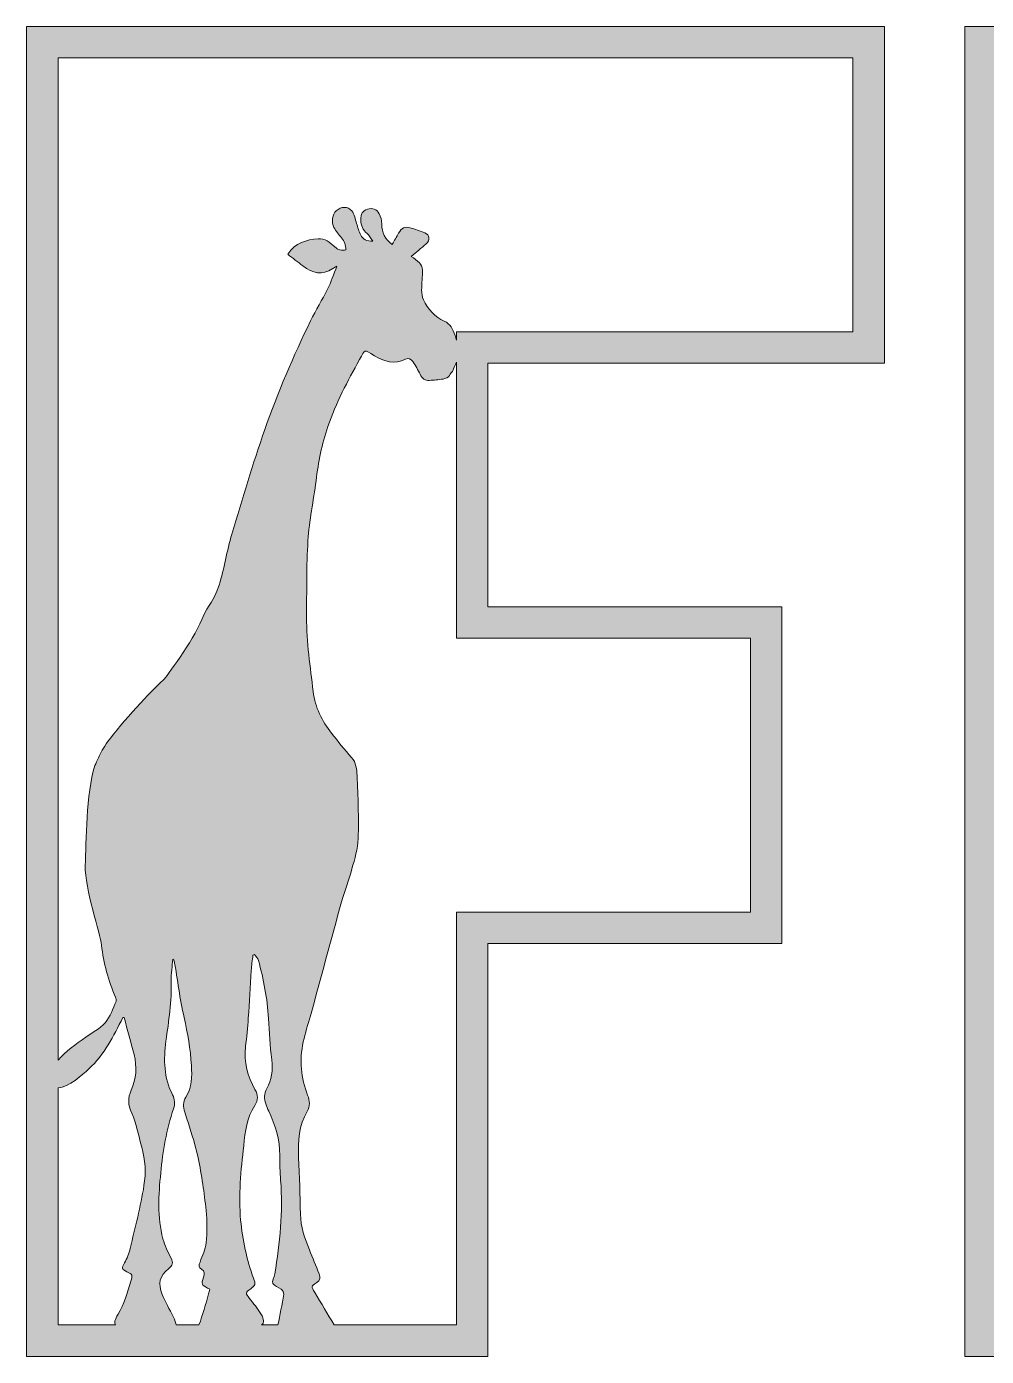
# Model space of a CAD drawing. Header units: millimetres. Extents: x 11 to 571, y -281 to -10.
# Drawn here: x 299.1 to 390.8, y -137.4 to -10.4 of the extents above; entities that cross this region are included whole.
import ezdxf

# ---------------------------------------------------------------- set-up
doc = ezdxf.new("R2010")
doc.units = ezdxf.units.MM
doc.header["$MEASUREMENT"] = 0
doc.layers.add('Layer 5', color=7, linetype='Continuous')
doc.layers.add('Layer 6', color=7, linetype='Continuous')

msp = doc.modelspace()

# ---------------------------------------------------------------- hatches: boundary and pattern name
at = {"layer": 'Layer 5'}
h = msp.add_hatch(color=1, dxfattribs=at)
h.dxf.hatch_style = 2
h.paths.add_polyline_path([(381.03, -42.57), (381.03, -10.41), (299.11, -10.41), (299.11, -137.41), (343.17, -137.41), (343.17, -97.98), (371.24, -97.98), (371.24, -65.82), (343.17, -65.82), (343.17, -42.57)])
edge = h.paths.add_edge_path()
edge.add_spline(control_points=[(302.11, -111.76), (303.15, -111.74), (304.48, -110.48), (305.03, -109.97), (306.58, -108.55), (307.37, -106.83), (308.3, -105.06), (308.34, -105.06), (308.39, -105.06), (308.43, -105.05), (308.74, -106.23), (309.06, -107.41), (309.37, -108.58), (309.67, -109.75), (309.58, -110.91), (309.11, -111.97), (308.75, -112.77), (308.78, -113.37), (309.16, -114.18), (309.62, -115.18), (309.78, -116.35), (310.1, -117.43), (310.47, -118.63), (310.51, -119.89), (310.32, -121.08), (310, -123.11), (309.47, -125.1), (309, -127.1), (308.89, -127.58), (308.69, -128.05), (308.47, -128.48), (308.18, -129.04), (308.15, -129.04), (308.68, -129.32), (309.23, -129.6), (309.24, -129.61), (309.06, -130.24), (308.74, -131.33), (308.43, -132.41), (307.84, -133.38), (307.53, -133.89), (307.45, -134.19), (307.61, -134.41), (307.61, -134.41), (302.11, -134.41), (302.11, -134.41), (302.11, -134.41), (302.11, -111.76), (302.11, -111.76)], knot_values=[0, 0, 0, 0, 1, 1, 1, 2, 2, 2, 3, 3, 3, 4, 4, 4, 5, 5, 5, 6, 6, 6, 7, 7, 7, 8, 8, 8, 9, 9, 9, 10, 10, 10, 11, 11, 11, 12, 12, 12, 13, 13, 13, 14, 14, 14, 15, 15, 15, 16, 16, 16, 16], degree=3, periodic=1)
edge = h.paths.add_edge_path()
edge.add_spline(control_points=[(313.1, -133.6), (312.76, -132.9), (312.38, -132.23), (312.07, -131.51), (311.62, -130.46), (311.81, -129.71), (312.65, -129.05), (312.67, -129.03), (312.69, -129.01), (312.71, -128.99), (313.07, -128.74), (313.12, -128.46), (312.91, -128.03), (312.61, -127.44), (312.31, -126.83), (312.13, -126.18), (311.56, -124.11), (311.72, -121.99), (311.92, -119.89), (312.11, -117.79), (312.47, -115.74), (313.14, -113.76), (313.29, -113.31), (313.27, -112.86), (313.05, -112.43), (312.2, -110.81), (312.18, -109.06), (312.42, -107.29), (312.67, -105.38), (312.99, -103.48), (312.91, -101.54), (312.89, -100.85), (313.02, -100.16), (313.08, -99.47), (313.18, -99.53), (313.2, -99.58), (313.21, -99.63), (313.52, -101.44), (313.75, -103.26), (314.15, -105.05), (314.49, -106.56), (314.76, -108.07), (314.85, -109.62), (314.91, -110.69), (314.9, -111.73), (314.33, -112.65), (314.04, -113.11), (314.06, -113.55), (314.22, -114.07), (314.67, -115.52), (315.17, -116.96), (315.49, -118.45), (315.84, -120.1), (316.07, -121.79), (316.25, -123.48), (316.36, -124.5), (316.36, -125.55), (316.26, -126.56), (316.21, -127.19), (315.89, -127.79), (315.67, -128.4), (315.56, -128.69), (315.5, -128.92), (315.83, -129.1), (316.11, -129.26), (316.11, -129.53), (316.01, -129.84), (315.78, -130.54), (315.8, -130.55), (316.39, -130.89), (316.45, -130.92), (316.51, -130.96), (316.6, -131), (316.56, -131.16), (316.53, -131.3), (316.49, -131.44), (316.2, -132.44), (315.93, -133.44), (315.57, -134.41), (315.57, -134.41), (313.38, -134.41), (313.38, -134.41), (313.38, -134.24), (313.28, -133.98), (313.1, -133.6)], knot_values=[0, 0, 0, 0, 1, 1, 1, 2, 2, 2, 3, 3, 3, 4, 4, 4, 5, 5, 5, 6, 6, 6, 7, 7, 7, 8, 8, 8, 9, 9, 9, 10, 10, 10, 11, 11, 11, 12, 12, 12, 13, 13, 13, 14, 14, 14, 15, 15, 15, 16, 16, 16, 17, 17, 17, 18, 18, 18, 19, 19, 19, 20, 20, 20, 21, 21, 21, 22, 22, 22, 23, 23, 23, 24, 24, 24, 25, 25, 25, 26, 26, 26, 27, 27, 27, 28, 28, 28, 28], degree=3, periodic=1)
edge = h.paths.add_edge_path()
edge.add_spline(control_points=[(321.49, -133.36), (321.17, -132.83), (320.77, -132.35), (320.39, -131.87), (320, -131.37), (320, -131.31), (320.51, -130.95), (320.98, -130.62), (320.99, -130.52), (320.78, -129.95), (320.14, -128.16), (319.72, -126.29), (319.55, -124.39), (319.34, -122.02), (319.58, -119.65), (319.84, -117.29), (319.99, -115.95), (320.14, -114.59), (320.9, -113.45), (321.25, -112.93), (321.23, -112.47), (320.92, -111.91), (320.21, -110.67), (319.83, -109.33), (320.01, -107.83), (320.13, -106.93), (320.22, -106.02), (320.28, -105.11), (320.39, -103.6), (320.46, -102.08), (320.56, -100.56), (320.59, -100.07), (320.67, -99.58), (320.73, -99.08), (320.78, -99.07), (320.83, -99.05), (320.88, -99.03), (321.01, -99.22), (321.19, -99.39), (321.25, -99.59), (321.75, -101.4), (322.09, -103.24), (322.22, -105.13), (322.31, -106.45), (322.33, -107.78), (322.52, -109.08), (322.66, -110.09), (322.5, -111), (322.05, -111.83), (321.77, -112.35), (321.79, -112.79), (321.96, -113.29), (322.04, -113.53), (322.13, -113.77), (322.23, -114), (322.86, -115.33), (323.3, -116.7), (323.29, -118.22), (323.28, -119.01), (323.31, -119.8), (323.37, -120.59), (323.59, -123.6), (323.31, -126.58), (322.81, -129.53), (322.75, -129.84), (322.53, -130.24), (322.63, -130.44), (322.76, -130.71), (323.17, -130.79), (323.42, -131), (323.54, -131.1), (323.69, -131.34), (323.67, -131.48), (323.5, -132.46), (323.32, -133.44), (323.11, -134.41), (323.11, -134.41), (321.55, -134.41), (321.55, -134.41), (321.82, -134.19), (321.8, -133.89), (321.49, -133.36)], knot_values=[0, 0, 0, 0, 1, 1, 1, 2, 2, 2, 3, 3, 3, 4, 4, 4, 5, 5, 5, 6, 6, 6, 7, 7, 7, 8, 8, 8, 9, 9, 9, 10, 10, 10, 11, 11, 11, 12, 12, 12, 13, 13, 13, 14, 14, 14, 15, 15, 15, 16, 16, 16, 17, 17, 17, 18, 18, 18, 19, 19, 19, 20, 20, 20, 21, 21, 21, 22, 22, 22, 23, 23, 23, 24, 24, 24, 25, 25, 25, 26, 26, 26, 27, 27, 27, 27], degree=3, periodic=1)
edge = h.paths.add_edge_path()
edge.add_spline(control_points=[(368.24, -68.82), (368.24, -68.82), (368.24, -94.98), (368.24, -94.98), (368.24, -94.98), (343.17, -94.98), (343.17, -94.98), (343.17, -94.98), (340.17, -94.98), (340.17, -94.98), (340.17, -94.98), (340.17, -97.98), (340.17, -97.98), (340.17, -97.98), (340.17, -134.41), (340.17, -134.41), (340.17, -134.41), (328.48, -134.41), (328.48, -134.41), (327.87, -133.37), (327.25, -132.34), (326.63, -131.3), (326.28, -130.72), (326.27, -130.71), (326.82, -130.35), (327.15, -130.13), (327.2, -129.88), (327.05, -129.51), (326.73, -128.75), (326.43, -127.98), (326.12, -127.22), (325.68, -126.13), (325.28, -125.04), (325.26, -123.83), (325.21, -122.02), (325.19, -120.21), (325.09, -118.4), (325.01, -116.85), (325.13, -115.36), (325.89, -114.01), (326.18, -113.49), (326.18, -113.02), (325.95, -112.46), (325.3, -110.82), (325.15, -109.11), (325.53, -107.38), (325.71, -106.54), (325.99, -105.72), (326.22, -104.89), (327.21, -101.26), (328.19, -97.62), (329.19, -93.99), (329.49, -92.94), (329.89, -91.92), (330.18, -90.86), (330.44, -89.9), (330.75, -88.93), (330.78, -87.95), (330.84, -85.95), (330.76, -83.94), (330.67, -81.94), (330.65, -81.34), (330.59, -80.71), (330.14, -80.21), (329.47, -79.47), (328.85, -78.67), (328.22, -77.88), (327.32, -76.73), (326.66, -75.46), (326.48, -73.92), (326.2, -71.55), (325.84, -69.2), (325.85, -66.8), (325.87, -64.37), (325.82, -61.93), (325.98, -59.51), (326.1, -57.59), (326.51, -55.69), (326.75, -53.78), (326.97, -52.01), (327.31, -50.27), (327.88, -48.61), (328.66, -46.36), (329.76, -44.27), (330.9, -42.22), (331.46, -41.21), (331.31, -41.21), (332.32, -41.84), (333.28, -42.45), (334.25, -42.66), (335.3, -42.18), (335.6, -42.04), (335.82, -42.15), (335.99, -42.4), (336.25, -42.79), (336.49, -43.2), (336.7, -43.62), (336.89, -44.02), (337.18, -44.22), (337.57, -44.2), (338.01, -44.18), (338.46, -44.15), (338.89, -44.07), (339.11, -44.02), (339.41, -43.91), (339.5, -43.72), (339.58, -43.56), (339.68, -43.44), (339.8, -43.34), (339.9, -43.03), (340.03, -42.74), (340.17, -42.45), (340.17, -42.45), (340.17, -42.57), (340.17, -42.57), (340.17, -42.57), (340.17, -65.82), (340.17, -65.82), (340.17, -65.82), (340.17, -68.82), (340.17, -68.82), (340.17, -68.82), (343.17, -68.82), (343.17, -68.82), (343.17, -68.82), (368.24, -68.82), (368.24, -68.82)], knot_values=[0, 0, 0, 0, 1, 1, 1, 2, 2, 2, 3, 3, 3, 4, 4, 4, 5, 5, 5, 6, 6, 6, 7, 7, 7, 8, 8, 8, 9, 9, 9, 10, 10, 10, 11, 11, 11, 12, 12, 12, 13, 13, 13, 14, 14, 14, 15, 15, 15, 16, 16, 16, 17, 17, 17, 18, 18, 18, 19, 19, 19, 20, 20, 20, 21, 21, 21, 22, 22, 22, 23, 23, 23, 24, 24, 24, 25, 25, 25, 26, 26, 26, 27, 27, 27, 28, 28, 28, 29, 29, 29, 30, 30, 30, 31, 31, 31, 32, 32, 32, 33, 33, 33, 34, 34, 34, 35, 35, 35, 36, 36, 36, 37, 37, 37, 38, 38, 38, 39, 39, 39, 40, 40, 40, 41, 41, 41, 42, 42, 42, 42], degree=3, periodic=1)
edge = h.paths.add_edge_path()
edge.add_spline(control_points=[(340.17, -39.57), (340.17, -39.57), (340.17, -40.37), (340.17, -40.37), (340.13, -40.22), (340.08, -40.06), (340.03, -39.92), (339.82, -39.3), (339.58, -38.81), (339, -38.54), (338.1, -38.14), (337.45, -37.42), (337, -36.5), (336.88, -36.23), (336.84, -35.89), (336.84, -35.58), (336.84, -34.93), (336.93, -34.28), (336.92, -33.63), (336.92, -33.4), (336.78, -33.13), (336.62, -32.96), (336.41, -32.73), (336.13, -32.57), (335.85, -32.36), (336.33, -31.95), (336.79, -31.57), (337.25, -31.18), (337.68, -30.82), (337.63, -30.3), (337.14, -30.1), (336.69, -29.91), (336.22, -29.76), (335.75, -29.63), (335.21, -29.47), (334.92, -29.63), (334.64, -30.14), (334.44, -30.5), (334.23, -30.85), (334.03, -31.21), (333.33, -30.73), (333.02, -30.1), (333.03, -29.24), (333.04, -28.92), (332.93, -28.58), (332.79, -28.29), (332.58, -27.85), (332.11, -27.7), (331.67, -27.85), (331.18, -28.02), (331.02, -28.29), (331.03, -28.88), (331.03, -29.42), (331.24, -29.83), (331.62, -30.17), (331.81, -30.34), (331.95, -30.59), (332.18, -30.9), (331.59, -30.92), (331.23, -30.74), (331.02, -30.33), (330.85, -29.98), (330.75, -29.58), (330.62, -29.21), (330.48, -28.81), (330.43, -28.33), (330.18, -28.02), (329.8, -27.54), (329.13, -27.59), (328.68, -28), (328.32, -28.32), (328.19, -29.13), (328.46, -29.6), (328.67, -29.95), (328.93, -30.27), (329.19, -30.59), (329.47, -30.91), (329.59, -31.29), (329.61, -31.73), (329.19, -31.85), (328.86, -31.74), (328.54, -31.45), (328.08, -31.03), (327.58, -30.61), (326.95, -30.67), (325.85, -30.79), (324.77, -31.01), (324.05, -32.16), (324.52, -32.53), (325.01, -32.89), (325.49, -33.27), (326.4, -33.97), (327.34, -34.23), (328.35, -33.52), (328.44, -33.45), (328.56, -33.4), (328.75, -33.3), (328.43, -34.09), (328.19, -34.81), (327.85, -35.48), (327.34, -36.51), (326.73, -37.47), (326.23, -38.5), (324.59, -41.87), (323.11, -45.33), (321.86, -48.89), (320.71, -52.17), (319.71, -55.53), (318.71, -58.88), (318.23, -60.48), (318, -62.17), (317.49, -63.75), (316.89, -65.58), (316.59, -65.28), (315.84, -67.05), (314.95, -69.17), (312.45, -72.55), (312.15, -72.82), (311.01, -73.85), (308.27, -76.82), (306.83, -78.72), (306.66, -78.99), (306.49, -79.26), (306.31, -79.52), (306.07, -80.01), (305.85, -80.5), (305.62, -80.99), (304.81, -83.7), (304.79, -88.26), (304.71, -90.53), (304.64, -92.76), (306.16, -97.06), (306.26, -98.13), (306.44, -99.86), (306.92, -101.51), (307.59, -103.1), (307.64, -103.22), (307.7, -103.41), (307.65, -103.52), (307.35, -104.18), (307.11, -104.98), (306.61, -105.55), (306.13, -106.09), (305.35, -106.51), (304.76, -106.93), (303.8, -107.6), (302.87, -108.27), (302.11, -109.11), (302.11, -109.11), (302.11, -13.41), (302.11, -13.41), (302.11, -13.41), (378.03, -13.41), (378.03, -13.41), (378.03, -13.41), (378.03, -39.57), (378.03, -39.57), (378.03, -39.57), (343.17, -39.57), (343.17, -39.57), (343.17, -39.57), (340.17, -39.57), (340.17, -39.57)], knot_values=[0, 0, 0, 0, 1, 1, 1, 2, 2, 2, 3, 3, 3, 4, 4, 4, 5, 5, 5, 6, 6, 6, 7, 7, 7, 8, 8, 8, 9, 9, 9, 10, 10, 10, 11, 11, 11, 12, 12, 12, 13, 13, 13, 14, 14, 14, 15, 15, 15, 16, 16, 16, 17, 17, 17, 18, 18, 18, 19, 19, 19, 20, 20, 20, 21, 21, 21, 22, 22, 22, 23, 23, 23, 24, 24, 24, 25, 25, 25, 26, 26, 26, 27, 27, 27, 28, 28, 28, 29, 29, 29, 30, 30, 30, 31, 31, 31, 32, 32, 32, 33, 33, 33, 34, 34, 34, 35, 35, 35, 36, 36, 36, 37, 37, 37, 38, 38, 38, 39, 39, 39, 40, 40, 40, 41, 41, 41, 42, 42, 42, 43, 43, 43, 44, 44, 44, 45, 45, 45, 46, 46, 46, 47, 47, 47, 48, 48, 48, 49, 49, 49, 50, 50, 50, 51, 51, 51, 52, 52, 52, 53, 53, 53, 54, 54, 54, 54], degree=3, periodic=1)
at = {"layer": 'Layer 6'}
h = msp.add_hatch(color=2, dxfattribs=at)
h.dxf.hatch_style = 2
h.paths.add_polyline_path([(470.65, -10.41), (388.73, -10.41), (388.73, -137.41), (432.79, -137.41), (432.79, -97.98), (460.86, -97.98), (460.86, -65.82), (432.79, -65.82), (432.79, -42.57), (470.65, -42.57)])
h.paths.add_polyline_path([(467.65, -13.41), (467.65, -39.57), (432.79, -39.57), (429.79, -39.57), (429.79, -42.57), (429.79, -65.82), (429.79, -68.82), (432.79, -68.82), (457.86, -68.82), (457.86, -94.98), (432.79, -94.98), (429.79, -94.98), (429.79, -97.98), (429.79, -134.41), (391.73, -134.41), (391.73, -13.41)])

# ---------------------------------------------------------------- linework, layer by layer
at = {"layer": 'Layer 5', "lineweight": 0}
msp.add_lwpolyline([(381.03, -42.57), (381.03, -10.41), (299.11, -10.41), (299.11, -137.41), (343.17, -137.41), (343.17, -97.98), (371.24, -97.98), (371.24, -65.82), (343.17, -65.82), (343.17, -42.57), (381.03, -42.57)], dxfattribs=at)
for points, knots in [([(340.17, -39.57), (340.17, -39.57), (340.17, -40.37), (340.17, -40.37), (340.13, -40.22), (340.08, -40.06), (340.03, -39.92), (339.82, -39.3), (339.58, -38.81), (339, -38.54), (338.1, -38.14), (337.45, -37.42), (337, -36.5), (336.88, -36.23), (336.84, -35.89), (336.84, -35.58), (336.84, -34.93), (336.93, -34.28), (336.92, -33.63), (336.92, -33.4), (336.78, -33.13), (336.62, -32.96), (336.41, -32.73), (336.13, -32.57), (335.85, -32.36), (336.33, -31.95), (336.79, -31.57), (337.25, -31.18), (337.68, -30.82), (337.63, -30.3), (337.14, -30.1), (336.69, -29.91), (336.22, -29.76), (335.75, -29.63), (335.21, -29.47), (334.92, -29.63), (334.64, -30.14), (334.44, -30.5), (334.23, -30.85), (334.03, -31.21), (333.33, -30.73), (333.02, -30.1), (333.03, -29.24), (333.04, -28.92), (332.93, -28.58), (332.79, -28.29), (332.58, -27.85), (332.11, -27.7), (331.67, -27.85), (331.18, -28.02), (331.02, -28.29), (331.03, -28.88), (331.03, -29.42), (331.24, -29.83), (331.62, -30.17), (331.81, -30.34), (331.95, -30.59), (332.18, -30.9), (331.59, -30.92), (331.23, -30.74), (331.02, -30.33), (330.85, -29.98), (330.75, -29.58), (330.62, -29.21), (330.48, -28.81), (330.43, -28.33), (330.18, -28.02), (329.8, -27.54), (329.13, -27.59), (328.68, -28), (328.32, -28.32), (328.19, -29.13), (328.46, -29.6), (328.67, -29.95), (328.93, -30.27), (329.19, -30.59), (329.47, -30.91), (329.59, -31.29), (329.61, -31.73), (329.19, -31.85), (328.86, -31.74), (328.54, -31.45), (328.08, -31.03), (327.58, -30.61), (326.95, -30.67), (325.85, -30.79), (324.77, -31.01), (324.05, -32.16), (324.52, -32.53), (325.01, -32.89), (325.49, -33.27), (326.4, -33.97), (327.34, -34.23), (328.35, -33.52), (328.44, -33.45), (328.56, -33.4), (328.75, -33.3), (328.43, -34.09), (328.19, -34.81), (327.85, -35.48), (327.34, -36.51), (326.73, -37.47), (326.23, -38.5), (324.59, -41.87), (323.11, -45.33), (321.86, -48.89), (320.71, -52.17), (319.71, -55.53), (318.71, -58.88), (318.23, -60.48), (318, -62.17), (317.49, -63.75), (316.89, -65.58), (316.59, -65.28), (315.84, -67.05), (314.95, -69.17), (312.45, -72.55), (312.15, -72.82), (311.01, -73.85), (308.27, -76.82), (306.83, -78.72), (306.66, -78.99), (306.49, -79.26), (306.31, -79.52), (306.07, -80.01), (305.85, -80.5), (305.62, -80.99), (304.81, -83.7), (304.79, -88.26), (304.71, -90.53), (304.64, -92.76), (306.16, -97.06), (306.26, -98.13), (306.44, -99.86), (306.92, -101.51), (307.59, -103.1), (307.64, -103.22), (307.7, -103.41), (307.65, -103.52), (307.35, -104.18), (307.11, -104.98), (306.61, -105.55), (306.13, -106.09), (305.35, -106.51), (304.76, -106.93), (303.8, -107.6), (302.87, -108.27), (302.11, -109.11), (302.11, -109.11), (302.11, -13.41), (302.11, -13.41), (302.11, -13.41), (378.03, -13.41), (378.03, -13.41), (378.03, -13.41), (378.03, -39.57), (378.03, -39.57), (378.03, -39.57), (343.17, -39.57), (343.17, -39.57), (343.17, -39.57), (340.17, -39.57), (340.17, -39.57)], [0, 0, 0, 0, 1, 1, 1, 2, 2, 2, 3, 3, 3, 4, 4, 4, 5, 5, 5, 6, 6, 6, 7, 7, 7, 8, 8, 8, 9, 9, 9, 10, 10, 10, 11, 11, 11, 12, 12, 12, 13, 13, 13, 14, 14, 14, 15, 15, 15, 16, 16, 16, 17, 17, 17, 18, 18, 18, 19, 19, 19, 20, 20, 20, 21, 21, 21, 22, 22, 22, 23, 23, 23, 24, 24, 24, 25, 25, 25, 26, 26, 26, 27, 27, 27, 28, 28, 28, 29, 29, 29, 30, 30, 30, 31, 31, 31, 32, 32, 32, 33, 33, 33, 34, 34, 34, 35, 35, 35, 36, 36, 36, 37, 37, 37, 38, 38, 38, 39, 39, 39, 40, 40, 40, 41, 41, 41, 42, 42, 42, 43, 43, 43, 44, 44, 44, 45, 45, 45, 46, 46, 46, 47, 47, 47, 48, 48, 48, 49, 49, 49, 50, 50, 50, 51, 51, 51, 52, 52, 52, 53, 53, 53, 54, 54, 54, 54]), ([(368.24, -68.82), (368.24, -68.82), (368.24, -94.98), (368.24, -94.98), (368.24, -94.98), (343.17, -94.98), (343.17, -94.98), (343.17, -94.98), (340.17, -94.98), (340.17, -94.98), (340.17, -94.98), (340.17, -97.98), (340.17, -97.98), (340.17, -97.98), (340.17, -134.41), (340.17, -134.41), (340.17, -134.41), (328.48, -134.41), (328.48, -134.41), (327.87, -133.37), (327.25, -132.34), (326.63, -131.3), (326.28, -130.72), (326.27, -130.71), (326.82, -130.35), (327.15, -130.13), (327.2, -129.88), (327.05, -129.51), (326.73, -128.75), (326.43, -127.98), (326.12, -127.22), (325.68, -126.13), (325.28, -125.04), (325.26, -123.83), (325.21, -122.02), (325.19, -120.21), (325.09, -118.4), (325.01, -116.85), (325.13, -115.36), (325.89, -114.01), (326.18, -113.49), (326.18, -113.02), (325.95, -112.46), (325.3, -110.82), (325.15, -109.11), (325.53, -107.38), (325.71, -106.54), (325.99, -105.72), (326.22, -104.89), (327.21, -101.26), (328.19, -97.62), (329.19, -93.99), (329.49, -92.94), (329.89, -91.92), (330.18, -90.86), (330.44, -89.9), (330.75, -88.93), (330.78, -87.95), (330.84, -85.95), (330.76, -83.94), (330.67, -81.94), (330.65, -81.34), (330.59, -80.71), (330.14, -80.21), (329.47, -79.47), (328.85, -78.67), (328.22, -77.88), (327.32, -76.73), (326.66, -75.46), (326.48, -73.92), (326.2, -71.55), (325.84, -69.2), (325.85, -66.8), (325.87, -64.37), (325.82, -61.93), (325.98, -59.51), (326.1, -57.59), (326.51, -55.69), (326.75, -53.78), (326.97, -52.01), (327.31, -50.27), (327.88, -48.61), (328.66, -46.36), (329.76, -44.27), (330.9, -42.22), (331.46, -41.21), (331.31, -41.21), (332.32, -41.84), (333.28, -42.45), (334.25, -42.66), (335.3, -42.18), (335.6, -42.04), (335.82, -42.15), (335.99, -42.4), (336.25, -42.79), (336.49, -43.2), (336.7, -43.62), (336.89, -44.02), (337.18, -44.22), (337.57, -44.2), (338.01, -44.18), (338.46, -44.15), (338.89, -44.07), (339.11, -44.02), (339.41, -43.91), (339.5, -43.72), (339.58, -43.56), (339.68, -43.44), (339.8, -43.34), (339.9, -43.03), (340.03, -42.74), (340.17, -42.45), (340.17, -42.45), (340.17, -42.57), (340.17, -42.57), (340.17, -42.57), (340.17, -65.82), (340.17, -65.82), (340.17, -65.82), (340.17, -68.82), (340.17, -68.82), (340.17, -68.82), (343.17, -68.82), (343.17, -68.82), (343.17, -68.82), (368.24, -68.82), (368.24, -68.82)], [0, 0, 0, 0, 1, 1, 1, 2, 2, 2, 3, 3, 3, 4, 4, 4, 5, 5, 5, 6, 6, 6, 7, 7, 7, 8, 8, 8, 9, 9, 9, 10, 10, 10, 11, 11, 11, 12, 12, 12, 13, 13, 13, 14, 14, 14, 15, 15, 15, 16, 16, 16, 17, 17, 17, 18, 18, 18, 19, 19, 19, 20, 20, 20, 21, 21, 21, 22, 22, 22, 23, 23, 23, 24, 24, 24, 25, 25, 25, 26, 26, 26, 27, 27, 27, 28, 28, 28, 29, 29, 29, 30, 30, 30, 31, 31, 31, 32, 32, 32, 33, 33, 33, 34, 34, 34, 35, 35, 35, 36, 36, 36, 37, 37, 37, 38, 38, 38, 39, 39, 39, 40, 40, 40, 41, 41, 41, 42, 42, 42, 42]), ([(321.49, -133.36), (321.17, -132.83), (320.77, -132.35), (320.39, -131.87), (320, -131.37), (320, -131.31), (320.51, -130.95), (320.98, -130.62), (320.99, -130.52), (320.78, -129.95), (320.14, -128.16), (319.72, -126.29), (319.55, -124.39), (319.34, -122.02), (319.58, -119.65), (319.84, -117.29), (319.99, -115.95), (320.14, -114.59), (320.9, -113.45), (321.25, -112.93), (321.23, -112.47), (320.92, -111.91), (320.21, -110.67), (319.83, -109.33), (320.01, -107.83), (320.13, -106.93), (320.22, -106.02), (320.28, -105.11), (320.39, -103.6), (320.46, -102.08), (320.56, -100.56), (320.59, -100.07), (320.67, -99.58), (320.73, -99.08), (320.78, -99.07), (320.83, -99.05), (320.88, -99.03), (321.01, -99.22), (321.19, -99.39), (321.25, -99.59), (321.75, -101.4), (322.09, -103.24), (322.22, -105.13), (322.31, -106.45), (322.33, -107.78), (322.52, -109.08), (322.66, -110.09), (322.5, -111), (322.05, -111.83), (321.77, -112.35), (321.79, -112.79), (321.96, -113.29), (322.04, -113.53), (322.13, -113.77), (322.23, -114), (322.86, -115.33), (323.3, -116.7), (323.29, -118.22), (323.28, -119.01), (323.31, -119.8), (323.37, -120.59), (323.59, -123.6), (323.31, -126.58), (322.81, -129.53), (322.75, -129.84), (322.53, -130.24), (322.63, -130.44), (322.76, -130.71), (323.17, -130.79), (323.42, -131), (323.54, -131.1), (323.69, -131.34), (323.67, -131.48), (323.5, -132.46), (323.32, -133.44), (323.11, -134.41), (323.11, -134.41), (321.55, -134.41), (321.55, -134.41), (321.82, -134.19), (321.8, -133.89), (321.49, -133.36)], [0, 0, 0, 0, 1, 1, 1, 2, 2, 2, 3, 3, 3, 4, 4, 4, 5, 5, 5, 6, 6, 6, 7, 7, 7, 8, 8, 8, 9, 9, 9, 10, 10, 10, 11, 11, 11, 12, 12, 12, 13, 13, 13, 14, 14, 14, 15, 15, 15, 16, 16, 16, 17, 17, 17, 18, 18, 18, 19, 19, 19, 20, 20, 20, 21, 21, 21, 22, 22, 22, 23, 23, 23, 24, 24, 24, 25, 25, 25, 26, 26, 26, 27, 27, 27, 27]), ([(313.1, -133.6), (312.76, -132.9), (312.38, -132.23), (312.07, -131.51), (311.62, -130.46), (311.81, -129.71), (312.65, -129.05), (312.67, -129.03), (312.69, -129.01), (312.71, -128.99), (313.07, -128.74), (313.12, -128.46), (312.91, -128.03), (312.61, -127.44), (312.31, -126.83), (312.13, -126.18), (311.56, -124.11), (311.72, -121.99), (311.92, -119.89), (312.11, -117.79), (312.47, -115.74), (313.14, -113.76), (313.29, -113.31), (313.27, -112.86), (313.05, -112.43), (312.2, -110.81), (312.18, -109.06), (312.42, -107.29), (312.67, -105.38), (312.99, -103.48), (312.91, -101.54), (312.89, -100.85), (313.02, -100.16), (313.08, -99.47), (313.18, -99.53), (313.2, -99.58), (313.21, -99.63), (313.52, -101.44), (313.75, -103.26), (314.15, -105.05), (314.49, -106.56), (314.76, -108.07), (314.85, -109.62), (314.91, -110.69), (314.9, -111.73), (314.33, -112.65), (314.04, -113.11), (314.06, -113.55), (314.22, -114.07), (314.67, -115.52), (315.17, -116.96), (315.49, -118.45), (315.84, -120.1), (316.07, -121.79), (316.25, -123.48), (316.36, -124.5), (316.36, -125.55), (316.26, -126.56), (316.21, -127.19), (315.89, -127.79), (315.67, -128.4), (315.56, -128.69), (315.5, -128.92), (315.83, -129.1), (316.11, -129.26), (316.11, -129.53), (316.01, -129.84), (315.78, -130.54), (315.8, -130.55), (316.39, -130.89), (316.45, -130.92), (316.51, -130.96), (316.6, -131), (316.56, -131.16), (316.53, -131.3), (316.49, -131.44), (316.2, -132.44), (315.93, -133.44), (315.57, -134.41), (315.57, -134.41), (313.38, -134.41), (313.38, -134.41), (313.38, -134.24), (313.28, -133.98), (313.1, -133.6)], [0, 0, 0, 0, 1, 1, 1, 2, 2, 2, 3, 3, 3, 4, 4, 4, 5, 5, 5, 6, 6, 6, 7, 7, 7, 8, 8, 8, 9, 9, 9, 10, 10, 10, 11, 11, 11, 12, 12, 12, 13, 13, 13, 14, 14, 14, 15, 15, 15, 16, 16, 16, 17, 17, 17, 18, 18, 18, 19, 19, 19, 20, 20, 20, 21, 21, 21, 22, 22, 22, 23, 23, 23, 24, 24, 24, 25, 25, 25, 26, 26, 26, 27, 27, 27, 28, 28, 28, 28]), ([(302.11, -111.76), (303.15, -111.74), (304.48, -110.48), (305.03, -109.97), (306.58, -108.55), (307.37, -106.83), (308.3, -105.06), (308.34, -105.06), (308.39, -105.06), (308.43, -105.05), (308.74, -106.23), (309.06, -107.41), (309.37, -108.58), (309.67, -109.75), (309.58, -110.91), (309.11, -111.97), (308.75, -112.77), (308.78, -113.37), (309.16, -114.18), (309.62, -115.18), (309.78, -116.35), (310.1, -117.43), (310.47, -118.63), (310.51, -119.89), (310.32, -121.08), (310, -123.11), (309.47, -125.1), (309, -127.1), (308.89, -127.58), (308.69, -128.05), (308.47, -128.48), (308.18, -129.04), (308.15, -129.04), (308.68, -129.32), (309.23, -129.6), (309.24, -129.61), (309.06, -130.24), (308.74, -131.33), (308.43, -132.41), (307.84, -133.38), (307.53, -133.89), (307.45, -134.19), (307.61, -134.41), (307.61, -134.41), (302.11, -134.41), (302.11, -134.41), (302.11, -134.41), (302.11, -111.76), (302.11, -111.76)], [0, 0, 0, 0, 1, 1, 1, 2, 2, 2, 3, 3, 3, 4, 4, 4, 5, 5, 5, 6, 6, 6, 7, 7, 7, 8, 8, 8, 9, 9, 9, 10, 10, 10, 11, 11, 11, 12, 12, 12, 13, 13, 13, 14, 14, 14, 15, 15, 15, 16, 16, 16, 16])]:
    msp.add_open_spline(points, degree=3, knots=knots, dxfattribs=at)
at = {"layer": 'Layer 6', "lineweight": 0}
msp.add_lwpolyline([(470.65, -10.41), (388.73, -10.41), (388.73, -137.41), (432.79, -137.41), (432.79, -97.98), (460.86, -97.98), (460.86, -65.82), (432.79, -65.82), (432.79, -42.57), (470.65, -42.57), (470.65, -10.41), (470.65, -10.41)], dxfattribs=at)

doc.saveas('drawing.dxf')
